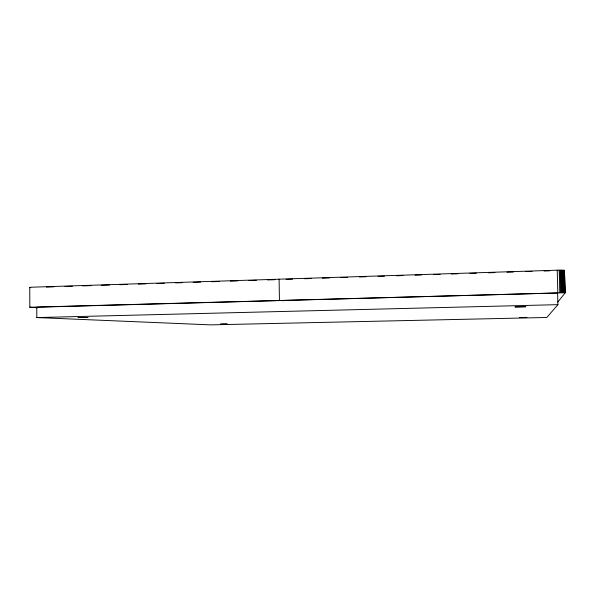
<?xml version="1.0" encoding="UTF-8"?>
<svg xmlns="http://www.w3.org/2000/svg" width="595" height="595" viewBox="0 0 595 595"><rect width="100%" height="100%" fill="white"/><g stroke="black" fill="none" stroke-linecap="round" stroke-linejoin="round"><path stroke-width="0.89" d="M557.798 302.059L565.25 292.762L564.447 270.353L557.218 270.182L33.179 287.147A6.924 0.409 0.1 0 0 30.717 287.705M557.917 304.662L546.812 317.477L210.541 324.87L36.816 317.566L36.771 307.213L557.597 292.971L557.917 304.662L36.816 317.566M37.284 307.779L29.824 307.243L565.25 292.762M46.395 287.08L53.825 286.842M64.974 286.478L72.412 286.24M82.631 285.912L90.99 285.637M101.21 285.31L109.569 285.042M119.788 284.708L127.226 284.47M138.375 284.113L145.805 283.867M156.954 283.51L164.384 283.272M175.532 282.908L182.04 282.699M193.189 282.342L200.619 282.104M211.768 281.74L219.198 281.502M230.347 281.145L237.784 280.899M248.933 280.543L256.363 280.305M267.512 279.94L274.942 279.702M286.091 279.345L292.584 279.129M304.647 278.743L311.148 278.534M322.282 278.17L329.712 277.932M340.846 277.575L347.346 277.367M359.41 276.972L365.91 276.764M377.974 276.377L384.467 276.169M396.538 275.775L403.031 275.567M415.094 275.18L421.595 274.964M433.658 274.578L440.159 274.369M451.293 274.012L457.793 273.797M469.857 273.41L476.357 273.202M488.421 272.808L494.914 272.599M506.985 272.213L513.478 272.004M525.549 271.61L532.042 271.402M544.105 271.015L549.676 270.829M283.094 300.795L279.427 300.237L279.107 279.189M564.447 270.353L565.064 292.673M564.164 270.294L564.774 292.636M563.748 270.242L564.365 292.606M563.22 270.204L563.837 292.584M562.587 270.167L563.197 292.562M561.851 270.145L562.468 292.554M561.033 270.137L561.65 292.547M560.14 270.13L560.758 292.554M559.203 270.137L559.813 292.562M557.218 270.182L557.827 292.606M29.75 287.497L29.824 307.243M220.574 324.134L227.126 324.044L220.574 324.134M515.077 306.931L525.764 306.715L515.077 306.931M519.732 317.537L526.798 317.403L519.732 317.537M78.138 317.559L87.882 317.514L78.138 317.559"/></g></svg>
